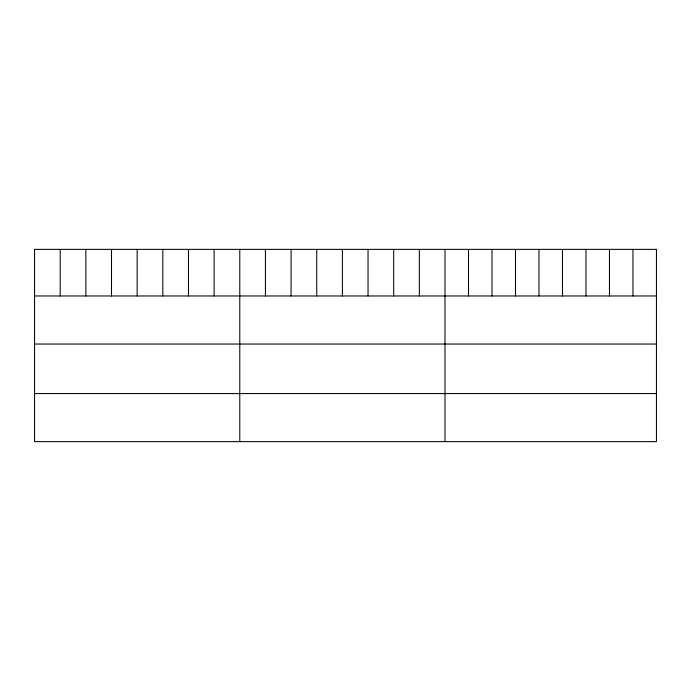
<?xml version="1.0" encoding="UTF-8"?>
<svg xmlns="http://www.w3.org/2000/svg" width="691" height="691" viewBox="0 0 691 691"><rect width="100%" height="100%" fill="white"/><g stroke="black" fill="none" stroke-linecap="round" stroke-linejoin="round"><path stroke-width="1.04" d="M34.55 295.964L656.45 295.964M34.55 344.04L656.45 344.04M34.55 393.568L656.45 393.568M632.956 249.365L632.956 295.964M609.462 249.365L609.462 295.964M585.968 249.365L585.968 295.964M562.474 249.365L562.474 295.964M538.98 249.365L538.98 295.964M515.486 249.365L515.486 295.964M491.992 249.365L491.992 295.964M468.498 249.365L468.498 295.964M445.004 249.365L445.004 441.635M419.351 249.365L419.351 295.964M393.697 249.365L393.697 295.964M368.044 249.365L368.044 295.964M342.39 249.365L342.39 295.964M316.737 249.365L316.737 295.964M291.084 249.365L291.084 295.964M265.43 249.365L265.43 295.964M239.777 249.365L239.777 441.635M214.124 249.365L214.124 295.964M188.47 249.365L188.47 295.964M162.817 249.365L162.817 295.964M137.163 249.365L137.163 295.964M111.51 249.365L111.51 295.964M85.857 249.365L85.857 295.964M60.203 249.365L60.203 295.964M656.45 249.365L34.55 249.365L34.55 441.635L656.45 441.635L656.45 249.365"/></g></svg>
